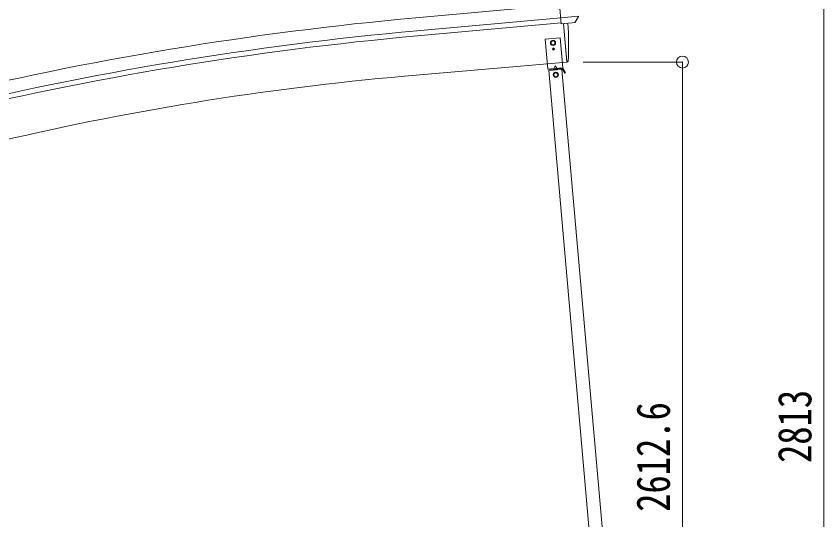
# Model space of a CAD drawing. Units: millimetres at full size, sheet at 1:40. Extents: x -11181 to 11305, y -7804 to 7716.
# Drawn here: x -8482 to -5803, y 3356 to 5028 of the extents above; entities that cross this region are included whole.
import ezdxf
from ezdxf.enums import TextEntityAlignment as Align

# ---------------------------------------------------------------- set-up
doc = ezdxf.new("R2010")
doc.units = ezdxf.units.MM
doc.header["$LTSCALE"] = 40
doc.header["$PDMODE"] = 32
doc.header["$PDSIZE"] = 40
for name, color, linetype, lineweight in [('0-0_0', 7, 'Continuous', 9), ('0-1_本体', 4, 'Continuous', 9), ('0-2_部品', 7, 'Continuous', 9), ('0-A_寸法', 6, 'Continuous', 9), ('1-1_GLASS', 4, 'Continuous', 9), ('1-2_GLASS_SEAL', 4, 'Continuous', 9)]:
    doc.layers.add(name, color=color, linetype=linetype, lineweight=lineweight)
doc.styles.add('ＭＳ ゴシック', font='')
doc.styles.get('ＭＳ ゴシック').set_extended_font_data('MS Gothic')

msp = doc.modelspace()

# ---------------------------------------------------------------- linework, layer by layer
at = {"layer": '0-0_0', "color": 6}
for p, q in [((-5802.82, 2262.68), (-5802.82, 5075.68)), ((-6271.84, 4875.28), (-6271.84, 2262.68))]:
    msp.add_line(p, q, dxfattribs=at)
at = {"layer": '0-1_本体'}
for p, q in [((-6679.06, 5065.09), (-7156.57, 5021.89)), ((-6675.29, 5022.09), (-7152.68, 4978.9)), ((-6673.83, 5005.32), (-7151.16, 4962.13)), ((-6666.59, 5002.93), (-6655.43, 4875.32)), ((-7193.37, 4828.26), (-6655.43, 4875.32))]:
    msp.add_line(p, q, dxfattribs=at)
for centre, radius, start, end in [((-6160.44, -5988.12), 11054.98, 95.16866, 103.66973), ((-6160.44, -5988.12), 11011.82, 95.16974, 103.66973), ((-6160.44, -5988.12), 10994.98, 95.16974, 103.66973), ((-6370.39, -4578.52), 9442.71, 95.00001, 103.5)]:
    msp.add_arc(centre, radius, start, end, dxfattribs=at)
at = {"layer": '0-2_部品'}
for p, q in [((-6673.58, 5002.55), (-6679.24, 5067.21)), ((-6616.38, 5027.24), (-6675.29, 5022.09)), ((-6627.63, 5007.76), (-6616.7, 5026.69)), ((-6663.62, 5003.42), (-6673.58, 5002.55)), ((-6666.61, 5003.16), (-6655.45, 4875.55)), ((-6630.02, 5006.36), (-6637.72, 5005.68)), ((-6655.45, 4875.55), (-6653.39, 4875.81))]:
    msp.add_line(p, q, dxfattribs=at)
for points in [[(-6616.3, 5027.88), (-6616.59, 5026.89), (-6616.7, 5026.69)], [(-6663.62, 5003.42), (-6663.35, 5003.35), (-6637.98, 5005.57), (-6637.72, 5005.68)]]:
    msp.add_lwpolyline(points, dxfattribs=at)
msp.add_circle((-6701.13, 4938.81), 6.5, dxfattribs=at)
for centre, radius, start, end in [((-7549.21, 4931.37), 900, 356.63919, 4.64986), ((-6653.76, 4878.78), 3, 277, 356.63919)]:
    msp.add_arc(centre, radius, start, end, dxfattribs=at)
for centre, major_axis, ratio, start_param, end_param in [((-6630.29, 5009.35), (1.62, -2.54), 0.997631, 5.8041905, 5.8929484), ((-6630.35, 5009.46), (-3.5, 2.17), 0.650902, 2.1145521, 2.1873627), ((-6630.23, 5009.27), (1.62, -2.54), 0.997631, 5.965759, 6.7621801)]:
    msp.add_ellipse(centre, major_axis=major_axis, ratio=ratio, start_param=start_param, end_param=end_param, dxfattribs=at)
at = {"layer": '0-A_寸法'}
msp.add_line((-6271.84, 4875.28), (-6600.66, 4875.28), dxfattribs=at)
msp.add_point((-6271.84, 4875.28), dxfattribs=at)
at = {"layer": '1-1_GLASS'}
for p, q in [((-6700.61, 4919.32), (-6701.43, 4919.33)), ((-6698.17, 4918.46), (-6697.35, 4918.44)), ((-6671.37, 4851.07), (-6715.21, 4847.24)), ((-6670.46, 4854.16), (-6713.97, 4850.36)), ((-6713.71, 4847.37), (-6713.97, 4850.36)), ((-6699.27, 4848.63), (-6699.53, 4851.62)), ((-6699.31, 4849.13), (-6687.36, 4850.18)), ((-6694.46, 4862.57), (-6698.59, 4853.71)), ((-6694.46, 4862.57), (-6688.86, 4854.56)), ((-6687.31, 4849.68), (-6687.58, 4852.67)), ((-6672.87, 4850.94), (-6673.13, 4853.93)), ((-6672.91, 4851.44), (-6670.24, 4851.67)), ((-6659.76, 4839.09), (-6667.6, 4852.67)), ((-6664.42, 4842.17), (-6662.26, 4843.42))]:
    msp.add_line(p, q, dxfattribs=at)
for points in [[(-6668.82, 4856.31), (-6677.54, 4955.93), (-6727.35, 4951.58), (-6718.63, 4851.96)], [(-6701.13, 4946.32), (-6707.63, 4942.56), (-6707.63, 4935.06), (-6701.13, 4931.31), (-6694.63, 4935.06), (-6694.63, 4942.56)], [(-6678.61, 4853.45), (-6708.5, 4850.84), (-6708.67, 4852.83), (-6678.78, 4855.44)], [(-6691.9, 4840.72), (-6698.4, 4836.97), (-6698.4, 4829.46), (-6691.9, 4825.71), (-6685.4, 4829.46), (-6685.4, 4836.97)]]:
    msp.add_lwpolyline(points, close=True, dxfattribs=at)
for points in [[(-6701.43, 4919.33), (-6701.45, 4918.51), (-6700.63, 4918.5)], [(-6699.82, 4917.66), (-6699.84, 4916.85), (-6699.02, 4916.83), (-6699, 4917.65)], [(-6698.96, 4920.11), (-6698.95, 4920.93), (-6699.77, 4920.94), (-6699.78, 4920.12)], [(-6697.35, 4918.44), (-6697.33, 4919.26), (-6698.15, 4919.28)], [(-6659.76, 4839.09), (-6661.92, 4837.84), (-6669.76, 4851.42)]]:
    msp.add_lwpolyline(points, dxfattribs=at)
for centre, radius in [((-6701.13, 4938.81), 8.5), ((-6701.13, 4938.81), 7.7), ((-6699.39, 4918.89), 3.75), ((-6691.9, 4833.21), 8.5), ((-6691.9, 4833.21), 7.7), ((-6691.9, 4833.21), 6.5)]:
    msp.add_circle(centre, radius, dxfattribs=at)
for centre, radius, start, end in [((-6700.64, 4917.68), 0.82, 359, 89), ((-6700.6, 4920.14), 0.82, 269, 359), ((-6698.18, 4917.64), 0.82, 89, 179), ((-6698.14, 4920.1), 0.82, 179, 269), ((-6670.2, 4851.17), 3, 30, 95), ((-6670.2, 4851.17), 0.5, 30, 95)]:
    msp.add_arc(centre, radius, start, end, dxfattribs=at)
at = {"layer": '1-2_GLASS_SEAL'}
for p, q in [((-6671.35, 4851.08), (-6531.47, 3257.96)), ((-6715.18, 4847.23), (-6575.3, 3254.11))]:
    msp.add_line(p, q, dxfattribs=at)

# ---------------------------------------------------------------- texts
at = {"layer": '0-A_寸法', "color": 7, "style": 'ＭＳ ゴシック', "width": 0.8}
for s, p in [('2813', (-5810.82, 3545.18)), ('2612.6', (-6279.84, 3382.98))]:
    msp.add_text(s, height=111.4, rotation=90, dxfattribs=at).set_placement(p, align=Align.BOTTOM_LEFT)

doc.saveas('drawing.dxf')
